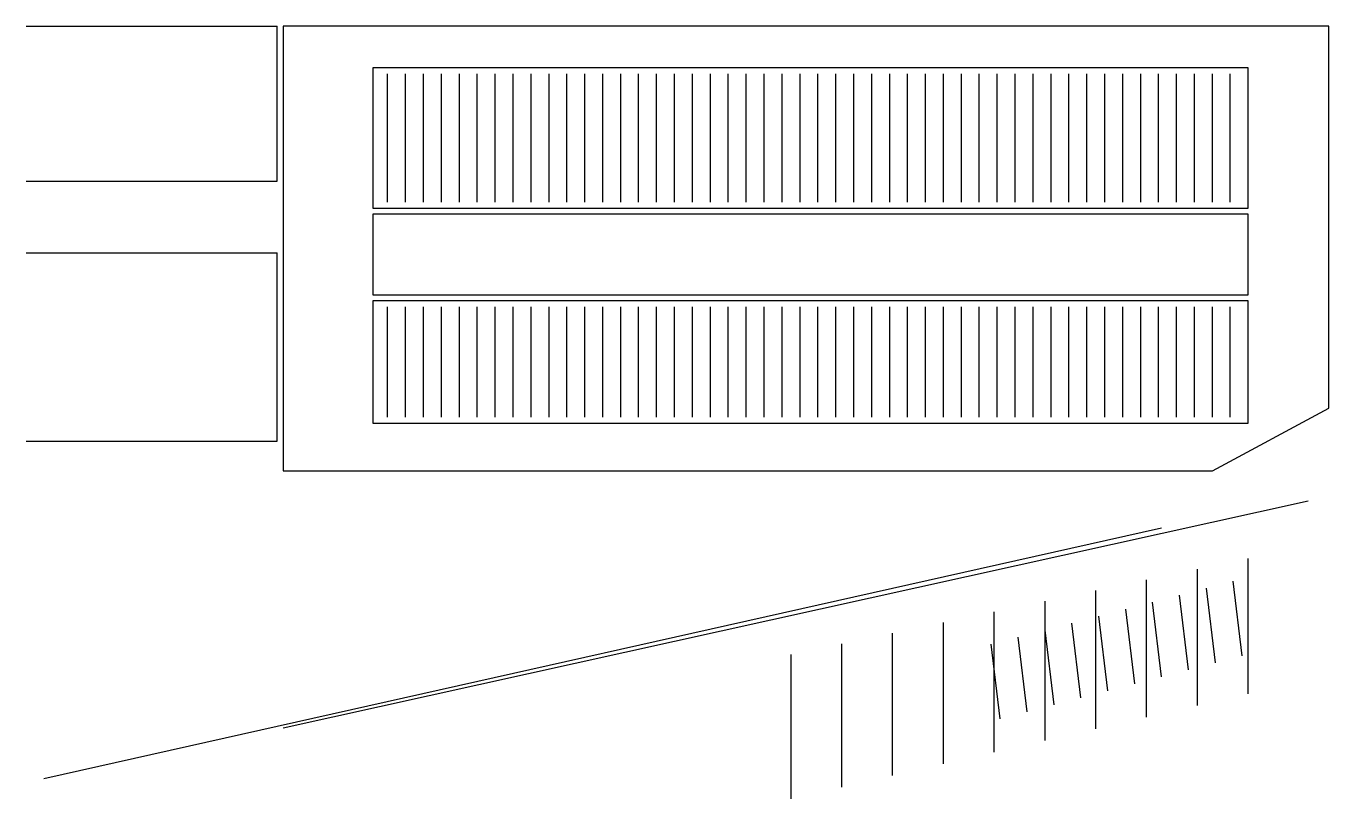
# Model space of a CAD drawing. Header units: metres. Extents: x 4 to 1071, y -628 to 659.
# Drawn here: x 149 to 585, y 400.2 to 659 of the extents above; entities that cross this region are included whole.
import ezdxf

# ---------------------------------------------------------------- set-up
doc = ezdxf.new("R2010")
doc.units = ezdxf.units.M
for name, color, linetype in [('BOAR_CENTER_AISLE', 3, 'Continuous'), ('BOAR_HOUSE_WALLS', 4, 'Continuous'), ('BOAR_PEN_LOWER', 4, 'Continuous'), ('BOAR_PEN_UPPER', 4, 'Continuous'), ('FARROWING_B_PEN_REPAIR', 4, 'Continuous'), ('FARROWING_B_SINGLE_LOWER_WALL', 7, 'Continuous'), ('ROOM_WALLS_CORRECTED', 7, 'Continuous'), ('V6920_RASTER_ALIGNED_WALLS', 7, 'Continuous'), ('產房B床欄補線', 4, 'Continuous')]:
    doc.layers.add(name, color=color, linetype=linetype)

msp = doc.modelspace()

# ---------------------------------------------------------------- linework, layer by layer
at = {"layer": 'BOAR_CENTER_AISLE'}
msp.add_lwpolyline([(265, 569), (558, 569), (558, 596), (265, 596)], close=True, dxfattribs=at)
at = {"layer": 'BOAR_HOUSE_WALLS'}
msp.add_lwpolyline([(235, 510), (546, 510), (585, 531), (585, 659), (235, 659)], close=True, dxfattribs=at)
at = {"layer": 'BOAR_PEN_LOWER'}
for p, q in [((270, 600), (270, 643)), ((276, 600), (276, 643)), ((282, 600), (282, 643)), ((288, 600), (288, 643)), ((294, 600), (294, 643)), ((300, 600), (300, 643)), ((306, 600), (306, 643)), ((312, 600), (312, 643)), ((318, 600), (318, 643)), ((324, 600), (324, 643)), ((330, 600), (330, 643)), ((336, 600), (336, 643)), ((342, 600), (342, 643)), ((348, 600), (348, 643)), ((354, 600), (354, 643)), ((360, 600), (360, 643)), ((366, 600), (366, 643)), ((372, 600), (372, 643)), ((378, 600), (378, 643)), ((384, 600), (384, 643)), ((390, 600), (390, 643)), ((396, 600), (396, 643)), ((402, 600), (402, 643)), ((408, 600), (408, 643)), ((414, 600), (414, 643)), ((420, 600), (420, 643)), ((426, 600), (426, 643)), ((432, 600), (432, 643)), ((438, 600), (438, 643)), ((444, 600), (444, 643)), ((450, 600), (450, 643)), ((456, 600), (456, 643)), ((462, 600), (462, 643)), ((468, 600), (468, 643)), ((474, 600), (474, 643)), ((480, 600), (480, 643)), ((486, 600), (486, 643)), ((492, 600), (492, 643)), ((498, 600), (498, 643)), ((504, 600), (504, 643)), ((510, 600), (510, 643)), ((516, 600), (516, 643)), ((522, 600), (522, 643)), ((528, 600), (528, 643)), ((534, 600), (534, 643)), ((540, 600), (540, 643)), ((546, 600), (546, 643)), ((552, 600), (552, 643))]:
    msp.add_line(p, q, dxfattribs=at)
msp.add_lwpolyline([(265, 598), (558, 598), (558, 645), (265, 645)], close=True, dxfattribs=at)
at = {"layer": 'BOAR_PEN_UPPER'}
for p, q in [((270, 528), (270, 565)), ((276, 528), (276, 565)), ((282, 528), (282, 565)), ((288, 528), (288, 565)), ((294, 528), (294, 565)), ((300, 528), (300, 565)), ((306, 528), (306, 565)), ((312, 528), (312, 565)), ((318, 528), (318, 565)), ((324, 528), (324, 565)), ((330, 528), (330, 565)), ((336, 528), (336, 565)), ((342, 528), (342, 565)), ((348, 528), (348, 565)), ((354, 528), (354, 565)), ((360, 528), (360, 565)), ((366, 528), (366, 565)), ((372, 528), (372, 565)), ((378, 528), (378, 565)), ((384, 528), (384, 565)), ((390, 528), (390, 565)), ((396, 528), (396, 565)), ((402, 528), (402, 565)), ((408, 528), (408, 565)), ((414, 528), (414, 565)), ((420, 528), (420, 565)), ((426, 528), (426, 565)), ((432, 528), (432, 565)), ((438, 528), (438, 565)), ((444, 528), (444, 565)), ((450, 528), (450, 565)), ((456, 528), (456, 565)), ((462, 528), (462, 565)), ((468, 528), (468, 565)), ((474, 528), (474, 565)), ((480, 528), (480, 565)), ((486, 528), (486, 565)), ((492, 528), (492, 565)), ((498, 528), (498, 565)), ((504, 528), (504, 565)), ((510, 528), (510, 565)), ((516, 528), (516, 565)), ((522, 528), (522, 565)), ((528, 528), (528, 565)), ((534, 528), (534, 565)), ((540, 528), (540, 565)), ((546, 528), (546, 565)), ((552, 528), (552, 565))]:
    msp.add_line(p, q, dxfattribs=at)
msp.add_lwpolyline([(265, 526), (558, 526), (558, 567), (265, 567)], close=True, dxfattribs=at)
at = {"layer": 'FARROWING_B_PEN_REPAIR'}
for p, q in [((556, 448.06), (553, 473.06)), ((538, 443.38), (535, 468.38)), ((547, 445.72), (544, 470.72)), ((520, 438.7), (517, 463.7)), ((529, 441.04), (526, 466.04)), ((502, 434.02), (499, 459.02)), ((511, 436.36), (508, 461.36)), ((484, 429.34), (481, 454.34)), ((493, 431.68), (490, 456.68)), ((475, 427), (472, 452))]:
    msp.add_line(p, q, dxfattribs=at)
at = {"layer": 'FARROWING_B_SINGLE_LOWER_WALL'}
msp.add_line((155, 407), (529, 491), dxfattribs=at)
at = {"layer": 'ROOM_WALLS_CORRECTED'}
for p, q in [((149, 659), (233, 659)), ((233, 607), (233, 659)), ((149, 607), (233, 607)), ((149, 583), (233, 583)), ((233, 520), (233, 583)), ((149, 520), (233, 520))]:
    msp.add_line(p, q, dxfattribs=at)
at = {"layer": 'V6920_RASTER_ALIGNED_WALLS'}
msp.add_line((235, 424), (578, 500), dxfattribs=at)
at = {"layer": '產房B床欄補線'}
for p, q in [((558, 435.36), (558, 480.72)), ((541, 431.45), (541, 477.15)), ((524, 427.54), (524, 473.58)), ((507, 423.63), (507, 470.01)), ((473, 415.81), (473, 462.87)), ((490, 419.72), (490, 466.44)), ((456, 411.9), (456, 459.3)), ((439, 407.99), (439, 455.73)), ((422, 404.08), (422, 452.16)), ((405, 400.17), (405, 448.59))]:
    msp.add_line(p, q, dxfattribs=at)

doc.saveas('drawing.dxf')
